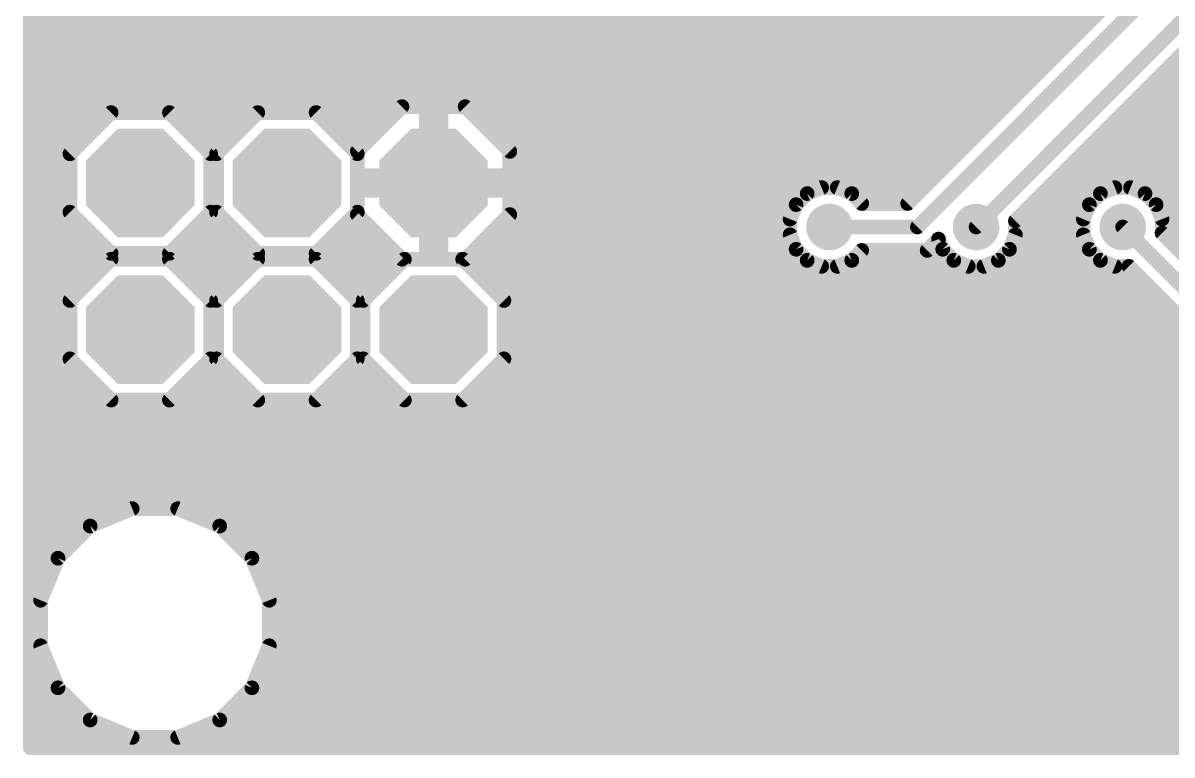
# Model space of a CAD drawing. Extents: x 0.3 to 37.8, y 0.3 to 44.2.
# Drawn here: x 0.25 to 20.16, y 0.25 to 12.93 of the extents above; entities that cross this region are included whole.
import ezdxf

# ---------------------------------------------------------------- set-up
doc = ezdxf.new("R2010")
doc.units = 0
for name, color, linetype in [('16', 175, 'CONTINUOUS'), ('17', 82, 'CONTINUOUS'), ('18', 82, 'CONTINUOUS')]:
    doc.layers.add(name, color=color, linetype=linetype)

# ---------------------------------------------------------------- blocks, each defined once
blk = doc.blocks.new('OCTAGONP')
at = {"const_width": 0.5}
blk.add_lwpolyline([(-0.25, -0.1036), (-0.25, 0.1036), (-0.1036, 0.25), (0.1036, 0.25), (0.25, 0.1036), (0.25, -0.1036), (0.1036, -0.25), (-0.1036, -0.25), (-0.25, -0.1036), (-0.25, 0.1036)], dxfattribs=at)
blk = doc.blocks.new('ROUNDV')
at = {"const_width": 0.5}
blk.add_lwpolyline([(0, -0.25, 1), (0, 0.25, 1), (0, -0.25)], format="xyb", dxfattribs=at)

msp = doc.modelspace()

# ---------------------------------------------------------------- linework, layer by layer
at = {"layer": '16', "const_width": 0.254}
for points in [[(0.381, 0.381), (0.381, 44.059)], [(19.9136, 14.1383), (15.5797, 9.8044)], [(15.748, 9.398), (20.32, 13.97)], [(21.082, 13.716), (16.764, 9.398)], [(17.4458, 9.5051), (21.4884, 13.5477)], [(0.381, 12.954), (18.7293, 12.954)], [(0.381, 12.7), (18.4753, 12.7)], [(0.381, 12.446), (18.2213, 12.446)], [(0.381, 12.192), (17.9673, 12.192)], [(20.1327, 12.192), (23.4696, 12.192)], [(0.381, 11.938), (17.7133, 11.938)], [(19.8787, 11.938), (23.4696, 11.938)], [(0.381, 11.684), (17.4593, 11.684)], [(19.6247, 11.684), (23.4696, 11.684)], [(0.381, 11.43), (6.7681, 11.43)], [(6.8189, 11.4808), (6.0452, 10.7071)], [(7.239, 11.4808), (6.8189, 11.4808)], [(7.239, 10.287), (7.239, 11.4808)], [(7.239, 11.43), (7.493, 11.43)], [(7.493, 11.4808), (7.493, 10.287)], [(7.9131, 11.4808), (7.493, 11.4808)], [(8.6868, 10.7071), (7.9131, 11.4808)], [(7.9639, 11.43), (17.2053, 11.43)], [(19.3707, 11.43), (23.4696, 11.43)], [(1.781, 11.3792), (1.0668, 10.665)], [(2.791, 11.3792), (1.781, 11.3792)], [(3.5052, 10.665), (2.791, 11.3792)], [(4.321, 11.3792), (3.6068, 10.665)], [(5.331, 11.3792), (4.321, 11.3792)], [(6.0452, 10.665), (5.331, 11.3792)], [(0.381, 11.176), (1.5778, 11.176)], [(2.9942, 11.176), (4.1178, 11.176)], [(5.5342, 11.176), (6.5141, 11.176)], [(7.239, 11.176), (7.493, 11.176)], [(8.2179, 11.176), (16.9513, 11.176)], [(19.1167, 11.176), (23.4696, 11.176)], [(0.381, 10.922), (1.3238, 10.922)], [(3.2482, 10.922), (3.8638, 10.922)], [(5.7882, 10.922), (6.2601, 10.922)], [(7.239, 10.922), (7.493, 10.922)], [(8.4719, 10.922), (16.6973, 10.922)], [(18.8627, 10.922), (23.4696, 10.922)], [(0.381, 10.668), (1.0698, 10.668)], [(1.0668, 10.665), (1.0668, 9.655)], [(3.5022, 10.668), (3.6098, 10.668)], [(3.5052, 9.655), (3.5052, 10.665)], [(3.6068, 10.665), (3.6068, 9.655)], [(6.0422, 10.668), (6.0452, 10.668)], [(6.0452, 10.7071), (6.0452, 10.287)], [(6.0452, 9.655), (6.0452, 10.665)], [(7.239, 10.668), (7.493, 10.668)], [(8.6868, 10.287), (8.6868, 10.7071)], [(8.6868, 10.668), (16.4433, 10.668)], [(18.6087, 10.668), (23.4696, 10.668)], [(0.381, 10.414), (1.0668, 10.414)], [(3.5052, 10.414), (3.6068, 10.414)], [(6.0452, 10.414), (6.0452, 10.414)], [(6.0452, 10.287), (7.239, 10.287)], [(7.239, 10.414), (7.493, 10.414)], [(7.493, 10.287), (7.239, 10.287)], [(7.239, 10.287), (7.239, 10.033)], [(7.493, 10.033), (7.493, 10.287)], [(7.493, 10.287), (8.6868, 10.287)], [(8.6868, 10.414), (16.1893, 10.414)], [(18.3547, 10.414), (23.4696, 10.414)], [(0.381, 10.16), (1.0668, 10.16)], [(3.5052, 10.16), (3.6068, 10.16)], [(6.0452, 10.16), (7.239, 10.16)], [(7.239, 10.033), (6.0452, 10.033)], [(6.0452, 10.033), (6.0452, 9.6129)], [(7.239, 8.8392), (7.239, 10.033)], [(7.239, 10.033), (7.493, 10.033)], [(7.493, 10.16), (15.9353, 10.16)], [(7.493, 10.033), (7.493, 8.8392)], [(8.6868, 10.033), (7.493, 10.033)], [(8.6868, 9.6129), (8.6868, 10.033)], [(14.0884, 10.0798), (13.8378, 9.976)], [(14.3596, 10.0798), (14.0884, 10.0798)], [(14.6102, 9.976), (14.3596, 10.0798)], [(18.1007, 10.16), (23.5553, 10.16)], [(19.1684, 10.0798), (18.9178, 9.976)], [(19.4396, 10.0798), (19.1684, 10.0798)], [(19.6902, 9.976), (19.4396, 10.0798)], [(0.381, 9.906), (1.0668, 9.906)], [(3.5052, 9.906), (3.6068, 9.906)], [(6.0452, 9.906), (6.0452, 9.906)], [(7.239, 9.906), (7.493, 9.906)], [(8.6868, 9.906), (13.7678, 9.906)], [(13.8378, 9.976), (13.646, 9.7842)], [(14.7818, 9.8044), (14.6102, 9.976)], [(14.6802, 9.906), (15.6813, 9.906)], [(17.8467, 9.906), (18.8478, 9.906)], [(18.9178, 9.976), (18.726, 9.7842)], [(19.882, 9.7842), (19.6902, 9.976)], [(19.7602, 9.906), (21.3878, 9.906)], [(0.381, 9.652), (1.0698, 9.652)], [(1.0668, 9.655), (1.781, 8.9408)], [(2.791, 8.9408), (3.5052, 9.655)], [(3.5022, 9.652), (3.6098, 9.652)], [(3.6068, 9.655), (4.321, 8.9408)], [(5.331, 8.9408), (6.0452, 9.655)], [(6.0422, 9.652), (6.0452, 9.652)], [(7.239, 9.652), (7.493, 9.652)], [(8.6868, 9.652), (13.5912, 9.652)], [(13.646, 9.7842), (13.5422, 9.5336)], [(15.5797, 9.8044), (14.7818, 9.8044)], [(17.5927, 9.652), (18.6712, 9.652)], [(18.726, 9.7842), (18.6222, 9.5336)], [(19.9858, 9.5336), (19.882, 9.7842)], [(19.9368, 9.652), (21.2112, 9.652)], [(6.0452, 9.6129), (6.8189, 8.8392)], [(7.9131, 8.8392), (8.6868, 9.6129)], [(13.5422, 9.5336), (13.5422, 9.2624)], [(17.4458, 9.2624), (17.4458, 9.5051)], [(18.6222, 9.5336), (18.6222, 9.2624)], [(19.9858, 9.2909), (19.9858, 9.5336)], [(0.381, 9.398), (1.3238, 9.398)], [(3.2482, 9.398), (3.8638, 9.398)], [(5.7882, 9.398), (6.2601, 9.398)], [(7.239, 9.398), (7.493, 9.398)], [(8.4719, 9.398), (13.5422, 9.398)], [(13.5422, 9.2624), (13.646, 9.0118)], [(14.224, 9.398), (15.748, 9.398)], [(17.342, 9.0118), (17.4458, 9.2624)], [(17.4458, 9.398), (18.6222, 9.398)], [(18.6222, 9.2624), (18.726, 9.0118)], [(22.352, 6.35), (19.304, 9.398)], [(19.9858, 9.398), (21.1622, 9.398)], [(22.5203, 6.7564), (19.9858, 9.2909)], [(0.381, 9.144), (1.5778, 9.144)], [(2.9942, 9.144), (4.1178, 9.144)], [(5.5342, 9.144), (6.5141, 9.144)], [(7.239, 9.144), (7.493, 9.144)], [(8.2179, 9.144), (13.5912, 9.144)], [(15.9163, 8.9916), (16.1129, 9.1882)], [(16.0687, 9.144), (16.1312, 9.144)], [(16.1129, 9.1882), (16.186, 9.0118)], [(17.3968, 9.144), (18.6712, 9.144)], [(20.1327, 9.144), (21.2112, 9.144)], [(0.381, 8.89), (6.7681, 8.89)], [(1.781, 8.8392), (1.0668, 8.125)], [(1.781, 8.9408), (2.791, 8.9408)], [(2.791, 8.8392), (1.781, 8.8392)], [(3.5052, 8.125), (2.791, 8.8392)], [(4.321, 8.8392), (3.6068, 8.125)], [(4.321, 8.9408), (5.331, 8.9408)], [(5.331, 8.8392), (4.321, 8.8392)], [(6.0452, 8.125), (5.331, 8.8392)], [(6.861, 8.8392), (6.1468, 8.125)], [(6.8189, 8.8392), (7.239, 8.8392)], [(7.871, 8.8392), (6.861, 8.8392)], [(7.239, 8.89), (7.493, 8.89)], [(7.493, 8.8392), (7.9131, 8.8392)], [(8.5852, 8.125), (7.871, 8.8392)], [(7.9639, 8.89), (13.7678, 8.89)], [(13.646, 9.0118), (13.8378, 8.82)], [(14.6102, 8.82), (14.7818, 8.9916)], [(14.6802, 8.89), (16.3078, 8.89)], [(14.7818, 8.9916), (15.9163, 8.9916)], [(16.186, 9.0118), (16.3778, 8.82)], [(17.1502, 8.82), (17.342, 9.0118)], [(17.2202, 8.89), (18.8478, 8.89)], [(18.726, 9.0118), (18.9178, 8.82)], [(0.381, 8.636), (1.5778, 8.636)], [(2.9942, 8.636), (4.1178, 8.636)], [(5.5342, 8.636), (6.6578, 8.636)], [(8.0742, 8.636), (19.4913, 8.636)], [(13.8378, 8.82), (14.0884, 8.7162)], [(14.0884, 8.7162), (14.3596, 8.7162)], [(14.3596, 8.7162), (14.6102, 8.82)], [(16.3778, 8.82), (16.6284, 8.7162)], [(16.6284, 8.7162), (16.8996, 8.7162)], [(16.8996, 8.7162), (17.1502, 8.82)], [(18.9178, 8.82), (19.1684, 8.7162)], [(19.1684, 8.7162), (19.4111, 8.7162)], [(19.4111, 8.7162), (22.1837, 5.9436)], [(0.381, 8.382), (1.3238, 8.382)], [(3.2482, 8.382), (3.8638, 8.382)], [(5.7882, 8.382), (6.4038, 8.382)], [(8.3282, 8.382), (19.7453, 8.382)], [(0.381, 8.128), (1.0698, 8.128)], [(1.0668, 8.125), (1.0668, 7.115)], [(3.5022, 8.128), (3.6098, 8.128)], [(3.5052, 7.115), (3.5052, 8.125)], [(3.6068, 8.125), (3.6068, 7.115)], [(6.0422, 8.128), (6.1498, 8.128)], [(6.0452, 7.115), (6.0452, 8.125)], [(6.1468, 8.125), (6.1468, 7.115)], [(8.5822, 8.128), (19.9993, 8.128)], [(8.5852, 7.115), (8.5852, 8.125)], [(0.381, 7.874), (1.0668, 7.874)], [(3.5052, 7.874), (3.6068, 7.874)], [(6.0452, 7.874), (6.1468, 7.874)], [(8.5852, 7.874), (20.2533, 7.874)], [(0.381, 7.62), (1.0668, 7.62)], [(3.5052, 7.62), (3.6068, 7.62)], [(6.0452, 7.62), (6.1468, 7.62)], [(8.5852, 7.62), (20.5073, 7.62)], [(0.381, 7.366), (1.0668, 7.366)], [(3.5052, 7.366), (3.6068, 7.366)], [(6.0452, 7.366), (6.1468, 7.366)], [(8.5852, 7.366), (20.7613, 7.366)], [(0.381, 7.112), (1.0698, 7.112)], [(1.0668, 7.115), (1.781, 6.4008)], [(2.791, 6.4008), (3.5052, 7.115)], [(3.5022, 7.112), (3.6098, 7.112)], [(3.6068, 7.115), (4.321, 6.4008)], [(5.331, 6.4008), (6.0452, 7.115)], [(6.0422, 7.112), (6.1498, 7.112)], [(6.1468, 7.115), (6.861, 6.4008)], [(7.871, 6.4008), (8.5852, 7.115)], [(8.5822, 7.112), (21.0153, 7.112)], [(0.381, 6.858), (1.3238, 6.858)], [(3.2482, 6.858), (3.8638, 6.858)], [(5.7882, 6.858), (6.4038, 6.858)], [(8.3282, 6.858), (21.2693, 6.858)], [(0.381, 6.604), (1.5778, 6.604)], [(2.9942, 6.604), (4.1178, 6.604)], [(5.5342, 6.604), (6.6578, 6.604)], [(8.0742, 6.604), (21.5233, 6.604)], [(0.381, 6.35), (21.7773, 6.35)], [(1.781, 6.4008), (2.791, 6.4008)], [(4.321, 6.4008), (5.331, 6.4008)], [(6.861, 6.4008), (7.871, 6.4008)], [(0.381, 6.096), (22.0313, 6.096)], [(0.381, 5.842), (37.643, 5.842)], [(0.381, 5.588), (37.643, 5.588)], [(0.381, 5.334), (37.643, 5.334)], [(0.381, 5.08), (37.643, 5.08)], [(0.381, 4.826), (37.643, 4.826)], [(0.381, 4.572), (37.643, 4.572)], [(2.146, 4.521), (1.4179, 4.2194)], [(2.934, 4.521), (2.146, 4.521)], [(3.6621, 4.2194), (2.934, 4.521)], [(0.381, 4.318), (1.6559, 4.318)], [(3.4241, 4.318), (34.6759, 4.318)], [(0.381, 4.064), (1.2624, 4.064)], [(1.4179, 4.2194), (0.8606, 3.6621)], [(4.2194, 3.6621), (3.6621, 4.2194)], [(3.8176, 4.064), (34.2824, 4.064)], [(0.381, 3.81), (1.0084, 3.81)], [(0.8606, 3.6621), (0.559, 2.934)], [(4.0716, 3.81), (34.0284, 3.81)], [(4.521, 2.934), (4.2194, 3.6621)], [(0.381, 3.556), (0.8166, 3.556)], [(4.2634, 3.556), (33.8366, 3.556)], [(0.381, 3.302), (0.7114, 3.302)], [(4.3686, 3.302), (33.7314, 3.302)], [(0.381, 3.048), (0.6062, 3.048)], [(0.559, 2.934), (0.559, 2.146)], [(4.4738, 3.048), (33.6262, 3.048)], [(4.521, 2.146), (4.521, 2.934)], [(0.381, 2.794), (0.559, 2.794)], [(4.521, 2.794), (33.579, 2.794)], [(0.381, 2.54), (0.559, 2.54)], [(4.521, 2.54), (33.579, 2.54)], [(0.381, 2.286), (0.559, 2.286)], [(4.521, 2.286), (33.579, 2.286)], [(0.559, 2.146), (0.8606, 1.4179)], [(4.2194, 1.4179), (4.521, 2.146)], [(0.381, 2.032), (0.6062, 2.032)], [(4.4738, 2.032), (33.6262, 2.032)], [(0.381, 1.778), (0.7114, 1.778)], [(4.3686, 1.778), (33.7314, 1.778)], [(0.381, 1.524), (0.8166, 1.524)], [(4.2634, 1.524), (33.8366, 1.524)], [(0.381, 1.27), (1.0084, 1.27)], [(0.8606, 1.4179), (1.4179, 0.8606)], [(3.6621, 0.8606), (4.2194, 1.4179)], [(4.0716, 1.27), (34.0284, 1.27)], [(0.381, 1.016), (1.2624, 1.016)], [(3.8176, 1.016), (34.2824, 1.016)], [(0.381, 0.762), (1.6559, 0.762)], [(1.4179, 0.8606), (2.146, 0.559)], [(2.934, 0.559), (3.6621, 0.8606)], [(3.4241, 0.762), (34.6759, 0.762)], [(0.381, 0.508), (37.643, 0.508)], [(2.146, 0.559), (2.934, 0.559)], [(37.643, 0.381), (0.381, 0.381)]]:
    msp.add_lwpolyline(points, dxfattribs=at)
at = {"layer": '16', "const_width": 0.127}
for points in [[(0.381, 13.0175, 1), (0.381, 12.8905)], [(18.7293, 12.8905, 1), (18.7293, 13.0175)], [(0.381, 12.7635, 1), (0.381, 12.6365)], [(18.4753, 12.6365, 1), (18.4753, 12.7635)], [(0.381, 12.5095, 1), (0.381, 12.3825)], [(18.2213, 12.3825, 1), (18.2213, 12.5095)], [(0.381, 12.2555, 1), (0.381, 12.1285)], [(17.9673, 12.1285, 1), (17.9673, 12.2555)], [(20.1327, 12.2555, 1), (20.1327, 12.1285)], [(0.381, 12.0015, 1), (0.381, 11.8745)], [(17.7133, 11.8745, 1), (17.7133, 12.0015)], [(19.8787, 12.0015, 1), (19.8787, 11.8745)], [(0.381, 11.7475, 1), (0.381, 11.6205)], [(17.4593, 11.6205, 1), (17.4593, 11.7475)], [(19.6247, 11.7475, 1), (19.6247, 11.6205)], [(0.381, 11.4935, 1), (0.381, 11.3665)], [(6.8189, 11.5443, 1), (6.8189, 11.4173)], [(6.7681, 11.3665, 1), (6.7681, 11.4935)], [(6.8638, 11.4359, 1), (6.774, 11.5257)], [(7.3025, 11.4808, 1), (7.1755, 11.4808)], [(7.239, 11.4935, 1), (7.239, 11.3665)], [(7.239, 11.4173, 1), (7.239, 11.5443)], [(7.5565, 11.4808, 1), (7.4295, 11.4808)], [(7.493, 11.5443, 1), (7.493, 11.4173)], [(7.493, 11.3665, 1), (7.493, 11.4935)], [(7.958, 11.5257, 1), (7.8682, 11.4359)], [(7.9639, 11.4935, 1), (7.9639, 11.3665)], [(7.9131, 11.4173, 1), (7.9131, 11.5443)], [(17.2053, 11.3665, 1), (17.2053, 11.4935)], [(19.3707, 11.4935, 1), (19.3707, 11.3665)], [(1.781, 11.4427, 1), (1.781, 11.3157)], [(1.8259, 11.3343, 1), (1.7361, 11.4241)], [(2.8359, 11.4241, 1), (2.7461, 11.3343)], [(2.791, 11.3157, 1), (2.791, 11.4427)], [(4.321, 11.4427, 1), (4.321, 11.3157)], [(4.3659, 11.3343, 1), (4.2761, 11.4241)], [(5.3759, 11.4241, 1), (5.2861, 11.3343)], [(5.331, 11.3157, 1), (5.331, 11.4427)], [(0.381, 11.2395, 1), (0.381, 11.1125)], [(1.5778, 11.1125, 1), (1.5778, 11.2395)], [(2.9942, 11.2395, 1), (2.9942, 11.1125)], [(4.1178, 11.1125, 1), (4.1178, 11.2395)], [(5.5342, 11.2395, 1), (5.5342, 11.1125)], [(6.5141, 11.1125, 1), (6.5141, 11.2395)], [(7.239, 11.2395, 1), (7.239, 11.1125)], [(7.493, 11.1125, 1), (7.493, 11.2395)], [(8.2179, 11.2395, 1), (8.2179, 11.1125)], [(16.9513, 11.1125, 1), (16.9513, 11.2395)], [(19.1167, 11.2395, 1), (19.1167, 11.1125)], [(0.381, 10.9855, 1), (0.381, 10.8585)], [(1.3238, 10.8585, 1), (1.3238, 10.9855)], [(3.2482, 10.9855, 1), (3.2482, 10.8585)], [(3.8638, 10.8585, 1), (3.8638, 10.9855)], [(5.7882, 10.9855, 1), (5.7882, 10.8585)], [(6.2601, 10.8585, 1), (6.2601, 10.9855)], [(7.239, 10.9855, 1), (7.239, 10.8585)], [(7.493, 10.8585, 1), (7.493, 10.9855)], [(8.4719, 10.9855, 1), (8.4719, 10.8585)], [(16.6973, 10.8585, 1), (16.6973, 10.9855)], [(18.8627, 10.9855, 1), (18.8627, 10.8585)], [(0.381, 10.7315, 1), (0.381, 10.6045)], [(1.1303, 10.665, 1), (1.0033, 10.665)], [(1.0219, 10.7099, 1), (1.1117, 10.6201)], [(1.0698, 10.6045, 1), (1.0698, 10.7315)], [(3.5022, 10.7315, 1), (3.5022, 10.6045)], [(3.5687, 10.665, 1), (3.4417, 10.665)], [(3.4603, 10.6201, 1), (3.5501, 10.7099)], [(3.6703, 10.665, 1), (3.5433, 10.665)], [(3.5619, 10.7099, 1), (3.6517, 10.6201)], [(3.6098, 10.6045, 1), (3.6098, 10.7315)], [(6.0422, 10.7315, 1), (6.0422, 10.6045)], [(6.1087, 10.7071, 1), (5.9817, 10.7071)], [(6.0003, 10.752, 1), (6.0901, 10.6622)], [(6.1087, 10.665, 1), (5.9817, 10.665)], [(6.0003, 10.6201, 1), (6.0901, 10.7099)], [(6.0452, 10.6045, 1), (6.0452, 10.7315)], [(7.239, 10.7315, 1), (7.239, 10.6045)], [(7.493, 10.6045, 1), (7.493, 10.7315)], [(8.7503, 10.7071, 1), (8.6233, 10.7071)], [(8.6868, 10.7315, 1), (8.6868, 10.6045)], [(8.6419, 10.6622, 1), (8.7317, 10.752)], [(16.4433, 10.6045, 1), (16.4433, 10.7315)], [(18.6087, 10.7315, 1), (18.6087, 10.6045)], [(0.381, 10.4775, 1), (0.381, 10.3505)], [(1.0668, 10.3505, 1), (1.0668, 10.4775)], [(3.5052, 10.4775, 1), (3.5052, 10.3505)], [(3.6068, 10.3505, 1), (3.6068, 10.4775)], [(6.0452, 10.4775, 1), (6.0452, 10.3505)], [(6.0452, 10.3505, 1), (6.0452, 10.2235)], [(5.9817, 10.287, 1), (6.1087, 10.287)], [(6.0452, 10.3505, 1), (6.0452, 10.4775)], [(7.239, 10.4775, 1), (7.239, 10.3505)], [(7.239, 10.3505, 1), (7.239, 10.2235)], [(7.3025, 10.287, 1), (7.1755, 10.287)], [(7.1755, 10.287, 1), (7.3025, 10.287)], [(7.239, 10.2235, 1), (7.239, 10.3505)], [(7.5565, 10.287, 1), (7.4295, 10.287)], [(7.493, 10.3505, 1), (7.493, 10.2235)], [(7.4295, 10.287, 1), (7.5565, 10.287)], [(7.493, 10.3505, 1), (7.493, 10.4775)], [(7.493, 10.2235, 1), (7.493, 10.3505)], [(8.6868, 10.4775, 1), (8.6868, 10.3505)], [(8.6233, 10.287, 1), (8.7503, 10.287)], [(8.6868, 10.2235, 1), (8.6868, 10.3505)], [(16.1893, 10.3505, 1), (16.1893, 10.4775)], [(18.3547, 10.4775, 1), (18.3547, 10.3505)], [(0.381, 10.2235, 1), (0.381, 10.0965)], [(1.0668, 10.0965, 1), (1.0668, 10.2235)], [(3.5052, 10.2235, 1), (3.5052, 10.0965)], [(3.6068, 10.0965, 1), (3.6068, 10.2235)], [(6.0452, 10.2235, 1), (6.0452, 10.0965)], [(6.0452, 10.0965, 1), (6.0452, 9.9695)], [(6.1087, 10.033, 1), (5.9817, 10.033)], [(7.3025, 10.033, 1), (7.1755, 10.033)], [(7.239, 10.0965, 1), (7.239, 9.9695)], [(7.239, 10.0965, 1), (7.239, 10.2235)], [(7.239, 9.9695, 1), (7.239, 10.0965)], [(7.493, 10.2235, 1), (7.493, 10.0965)], [(7.5565, 10.033, 1), (7.4295, 10.033)], [(7.493, 10.0965, 1), (7.493, 9.9695)], [(7.493, 9.9695, 1), (7.493, 10.0965)], [(8.7503, 10.033, 1), (8.6233, 10.033)], [(8.6868, 9.9695, 1), (8.6868, 10.0965)], [(14.0884, 10.1433, 1), (14.0884, 10.0163)], [(14.1127, 10.0211, 1), (14.0641, 10.1385)], [(14.3839, 10.1385, 1), (14.3353, 10.0211)], [(14.3596, 10.0163, 1), (14.3596, 10.1433)], [(15.9353, 10.0965, 1), (15.9353, 10.2235)], [(18.1007, 10.2235, 1), (18.1007, 10.0965)], [(19.1684, 10.1433, 1), (19.1684, 10.0163)], [(19.1927, 10.0211, 1), (19.1441, 10.1385)], [(19.4639, 10.1385, 1), (19.4153, 10.0211)], [(19.4396, 10.0163, 1), (19.4396, 10.1433)], [(0.381, 9.9695, 1), (0.381, 9.8425)], [(1.0668, 9.8425, 1), (1.0668, 9.9695)], [(3.5052, 9.9695, 1), (3.5052, 9.8425)], [(3.6068, 9.8425, 1), (3.6068, 9.9695)], [(6.0452, 9.9695, 1), (6.0452, 9.8425)], [(6.0452, 9.8425, 1), (6.0452, 9.9695)], [(7.1755, 10.033, 1), (7.3025, 10.033)], [(7.239, 9.9695, 1), (7.239, 9.8425)], [(7.4295, 10.033, 1), (7.5565, 10.033)], [(7.493, 9.8425, 1), (7.493, 9.9695)], [(8.6868, 9.9695, 1), (8.6868, 9.8425)], [(13.7678, 9.8425, 1), (13.7678, 9.9695)], [(13.8135, 10.0347, 1), (13.8621, 9.9173)], [(13.8827, 9.9311, 1), (13.7929, 10.0209)], [(14.6551, 10.0209, 1), (14.5653, 9.9311)], [(14.5859, 9.9173, 1), (14.6345, 10.0347)], [(14.6802, 9.9695, 1), (14.6802, 9.8425)], [(15.6813, 9.8425, 1), (15.6813, 9.9695)], [(17.8467, 9.9695, 1), (17.8467, 9.8425)], [(18.8478, 9.8425, 1), (18.8478, 9.9695)], [(18.8935, 10.0347, 1), (18.9421, 9.9173)], [(18.9627, 9.9311, 1), (18.8729, 10.0209)], [(19.7351, 10.0209, 1), (19.6453, 9.9311)], [(19.6659, 9.9173, 1), (19.7145, 10.0347)], [(19.7602, 9.9695, 1), (19.7602, 9.8425)], [(0.381, 9.7155, 1), (0.381, 9.5885)], [(1.1117, 9.6999, 1), (1.0219, 9.6101)], [(1.0698, 9.5885, 1), (1.0698, 9.7155)], [(3.5022, 9.7155, 1), (3.5022, 9.5885)], [(3.5501, 9.6101, 1), (3.4603, 9.6999)], [(3.6517, 9.6999, 1), (3.5619, 9.6101)], [(3.6098, 9.5885, 1), (3.6098, 9.7155)], [(6.0422, 9.7155, 1), (6.0422, 9.5885)], [(6.0901, 9.6101, 1), (6.0003, 9.6999)], [(6.0452, 9.5885, 1), (6.0452, 9.7155)], [(7.239, 9.7155, 1), (7.239, 9.5885)], [(7.493, 9.5885, 1), (7.493, 9.7155)], [(8.6868, 9.7155, 1), (8.6868, 9.5885)], [(13.6011, 9.8291, 1), (13.6909, 9.7393)], [(13.7047, 9.7599, 1), (13.5873, 9.8085)], [(13.5912, 9.5885, 1), (13.5912, 9.7155)], [(14.7818, 9.8679, 1), (14.7818, 9.7409)], [(14.7369, 9.7595, 1), (14.8267, 9.8493)], [(15.5348, 9.8493, 1), (15.6246, 9.7595)], [(15.5797, 9.7409, 1), (15.5797, 9.8679)], [(17.5927, 9.7155, 1), (17.5927, 9.5885)], [(18.6811, 9.8291, 1), (18.7709, 9.7393)], [(18.7847, 9.7599, 1), (18.6673, 9.8085)], [(18.6712, 9.5885, 1), (18.6712, 9.7155)], [(19.9407, 9.8085, 1), (19.8233, 9.7599)], [(19.8371, 9.7393, 1), (19.9269, 9.8291)], [(19.9368, 9.7155, 1), (19.9368, 9.5885)], [(1.0033, 9.655, 1), (1.1303, 9.655)], [(3.4417, 9.655, 1), (3.5687, 9.655)], [(3.5433, 9.655, 1), (3.6703, 9.655)], [(6.0901, 9.6578, 1), (6.0003, 9.568)], [(5.9817, 9.655, 1), (6.1087, 9.655)], [(5.9817, 9.6129, 1), (6.1087, 9.6129)], [(8.6233, 9.6129, 1), (8.7503, 9.6129)], [(8.7317, 9.568, 1), (8.6419, 9.6578)], [(13.6057, 9.5336, 1), (13.4787, 9.5336)], [(13.4835, 9.5579, 1), (13.6009, 9.5093)], [(17.5093, 9.5051, 1), (17.3823, 9.5051)], [(17.4009, 9.55, 1), (17.4907, 9.4602)], [(18.6857, 9.5336, 1), (18.5587, 9.5336)], [(18.5635, 9.5579, 1), (18.6809, 9.5093)], [(20.0493, 9.5336, 1), (19.9223, 9.5336)], [(19.9271, 9.5093, 1), (20.0445, 9.5579)], [(0.381, 9.4615, 1), (0.381, 9.3345)], [(1.3238, 9.3345, 1), (1.3238, 9.4615)], [(3.2482, 9.4615, 1), (3.2482, 9.3345)], [(3.8638, 9.3345, 1), (3.8638, 9.4615)], [(5.7882, 9.4615, 1), (5.7882, 9.3345)], [(6.2601, 9.3345, 1), (6.2601, 9.4615)], [(7.239, 9.4615, 1), (7.239, 9.3345)], [(7.493, 9.3345, 1), (7.493, 9.4615)], [(8.4719, 9.4615, 1), (8.4719, 9.3345)], [(13.6009, 9.2867, 1), (13.4835, 9.2381)], [(13.5422, 9.3345, 1), (13.5422, 9.4615)], [(14.224, 9.4615, 1), (14.224, 9.3345)], [(15.7031, 9.4429, 1), (15.7929, 9.3531)], [(15.748, 9.3345, 1), (15.748, 9.4615)], [(16.7191, 9.4429, 1), (16.8089, 9.3531)], [(17.4458, 9.4615, 1), (17.4458, 9.3345)], [(17.5045, 9.2381, 1), (17.3871, 9.2867)], [(18.6809, 9.2867, 1), (18.5635, 9.2381)], [(18.6222, 9.3345, 1), (18.6222, 9.4615)], [(19.3489, 9.4429, 1), (19.2591, 9.3531)], [(19.9858, 9.4615, 1), (19.9858, 9.3345)], [(20.0307, 9.3358, 1), (19.9409, 9.246)], [(0.381, 9.2075, 1), (0.381, 9.0805)], [(1.5778, 9.0805, 1), (1.5778, 9.2075)], [(2.9942, 9.2075, 1), (2.9942, 9.0805)], [(4.1178, 9.0805, 1), (4.1178, 9.2075)], [(5.5342, 9.2075, 1), (5.5342, 9.0805)], [(6.5141, 9.0805, 1), (6.5141, 9.2075)], [(7.239, 9.2075, 1), (7.239, 9.0805)], [(7.493, 9.0805, 1), (7.493, 9.2075)], [(8.2179, 9.2075, 1), (8.2179, 9.0805)], [(13.4787, 9.2624, 1), (13.6057, 9.2624)], [(13.5912, 9.0805, 1), (13.5912, 9.2075)], [(16.0687, 9.2075, 1), (16.0687, 9.0805)], [(16.1716, 9.2125, 1), (16.0543, 9.1639)], [(16.1578, 9.1433, 1), (16.068, 9.2331)], [(16.1312, 9.0805, 1), (16.1312, 9.2075)], [(17.3968, 9.2075, 1), (17.3968, 9.0805)], [(17.3823, 9.2624, 1), (17.5093, 9.2624)], [(18.5587, 9.2624, 1), (18.6857, 9.2624)], [(18.6712, 9.0805, 1), (18.6712, 9.2075)], [(19.9223, 9.2909, 1), (20.0493, 9.2909)], [(20.1327, 9.2075, 1), (20.1327, 9.0805)], [(0.381, 8.9535, 1), (0.381, 8.8265)], [(1.781, 9.0043, 1), (1.781, 8.8773)], [(1.781, 8.9027, 1), (1.781, 8.7757)], [(1.7361, 8.8959, 1), (1.8259, 8.9857)], [(1.8259, 8.7943, 1), (1.7361, 8.8841)], [(2.7461, 8.9857, 1), (2.8359, 8.8959)], [(2.8359, 8.8841, 1), (2.7461, 8.7943)], [(2.791, 8.8773, 1), (2.791, 9.0043)], [(2.791, 8.7757, 1), (2.791, 8.9027)], [(4.321, 9.0043, 1), (4.321, 8.8773)], [(4.321, 8.9027, 1), (4.321, 8.7757)], [(4.2761, 8.8959, 1), (4.3659, 8.9857)], [(4.3659, 8.7943, 1), (4.2761, 8.8841)], [(5.2861, 8.9857, 1), (5.3759, 8.8959)], [(5.3759, 8.8841, 1), (5.2861, 8.7943)], [(5.331, 8.8773, 1), (5.331, 9.0043)], [(5.331, 8.7757, 1), (5.331, 8.9027)], [(6.8189, 8.9027, 1), (6.8189, 8.7757)], [(6.7681, 8.8265, 1), (6.7681, 8.9535)], [(6.861, 8.9027, 1), (6.861, 8.7757)], [(6.9059, 8.7943, 1), (6.8161, 8.8841)], [(7.239, 8.9535, 1), (7.239, 8.8265)], [(7.239, 8.7757, 1), (7.239, 8.9027)], [(7.493, 8.9027, 1), (7.493, 8.7757)], [(7.493, 8.8265, 1), (7.493, 8.9535)], [(7.9159, 8.8841, 1), (7.8261, 8.7943)], [(7.871, 8.7757, 1), (7.871, 8.9027)], [(7.9639, 8.9535, 1), (7.9639, 8.8265)], [(7.9131, 8.7757, 1), (7.9131, 8.9027)], [(13.6909, 9.0567, 1), (13.6011, 8.9669)], [(13.5873, 8.9875, 1), (13.7047, 9.0361)], [(13.7678, 8.8265, 1), (13.7678, 8.9535)], [(14.6802, 8.9535, 1), (14.6802, 8.8265)], [(14.7818, 9.0551, 1), (14.7818, 8.9281)], [(14.8267, 8.9467, 1), (14.7369, 9.0365)], [(15.8714, 9.0365, 1), (15.9612, 8.9467)], [(15.9163, 8.9281, 1), (15.9163, 9.0551)], [(16.2309, 9.0567, 1), (16.1411, 8.9669)], [(16.1273, 8.9875, 1), (16.2447, 9.0361)], [(16.3078, 8.8265, 1), (16.3078, 8.9535)], [(17.2202, 8.9535, 1), (17.2202, 8.8265)], [(17.2833, 9.0361, 1), (17.4007, 8.9875)], [(17.3869, 8.9669, 1), (17.2971, 9.0567)], [(18.7709, 9.0567, 1), (18.6811, 8.9669)], [(18.6673, 8.9875, 1), (18.7847, 9.0361)], [(18.8478, 8.8265, 1), (18.8478, 8.9535)], [(0.381, 8.6995, 1), (0.381, 8.5725)], [(1.5778, 8.5725, 1), (1.5778, 8.6995)], [(2.9942, 8.6995, 1), (2.9942, 8.5725)], [(4.1178, 8.5725, 1), (4.1178, 8.6995)], [(5.5342, 8.6995, 1), (5.5342, 8.5725)], [(6.6578, 8.5725, 1), (6.6578, 8.6995)], [(6.774, 8.7943, 1), (6.8638, 8.8841)], [(7.1755, 8.8392, 1), (7.3025, 8.8392)], [(7.4295, 8.8392, 1), (7.5565, 8.8392)], [(7.8682, 8.8841, 1), (7.958, 8.7943)], [(8.0742, 8.6995, 1), (8.0742, 8.5725)], [(13.8621, 8.8787, 1), (13.8135, 8.7613)], [(13.7929, 8.7751, 1), (13.8827, 8.8649)], [(14.0884, 8.7797, 1), (14.0884, 8.6527)], [(14.0641, 8.6575, 1), (14.1127, 8.7749)], [(14.3353, 8.7749, 1), (14.3839, 8.6575)], [(14.3596, 8.6527, 1), (14.3596, 8.7797)], [(14.5653, 8.8649, 1), (14.6551, 8.7751)], [(14.6345, 8.7613, 1), (14.5859, 8.8787)], [(16.4021, 8.8787, 1), (16.3535, 8.7613)], [(16.3329, 8.7751, 1), (16.4227, 8.8649)], [(16.6284, 8.7797, 1), (16.6284, 8.6527)], [(16.6041, 8.6575, 1), (16.6527, 8.7749)], [(16.8753, 8.7749, 1), (16.9239, 8.6575)], [(16.8996, 8.6527, 1), (16.8996, 8.7797)], [(17.1053, 8.8649, 1), (17.1951, 8.7751)], [(17.1745, 8.7613, 1), (17.1259, 8.8787)], [(18.9421, 8.8787, 1), (18.8935, 8.7613)], [(18.8729, 8.7751, 1), (18.9627, 8.8649)], [(19.1684, 8.7797, 1), (19.1684, 8.6527)], [(19.1441, 8.6575, 1), (19.1927, 8.7749)], [(19.456, 8.7611, 1), (19.3662, 8.6713)], [(19.4111, 8.6527, 1), (19.4111, 8.7797)], [(19.4913, 8.5725, 1), (19.4913, 8.6995)], [(0.381, 8.4455, 1), (0.381, 8.3185)], [(1.3238, 8.3185, 1), (1.3238, 8.4455)], [(3.2482, 8.4455, 1), (3.2482, 8.3185)], [(3.8638, 8.3185, 1), (3.8638, 8.4455)], [(5.7882, 8.4455, 1), (5.7882, 8.3185)], [(6.4038, 8.3185, 1), (6.4038, 8.4455)], [(8.3282, 8.4455, 1), (8.3282, 8.3185)], [(19.7453, 8.3185, 1), (19.7453, 8.4455)], [(0.381, 8.1915, 1), (0.381, 8.0645)], [(1.1303, 8.125, 1), (1.0033, 8.125)], [(1.0219, 8.1699, 1), (1.1117, 8.0801)], [(1.0698, 8.0645, 1), (1.0698, 8.1915)], [(3.5022, 8.1915, 1), (3.5022, 8.0645)], [(3.5687, 8.125, 1), (3.4417, 8.125)], [(3.4603, 8.0801, 1), (3.5501, 8.1699)], [(3.6703, 8.125, 1), (3.5433, 8.125)], [(3.5619, 8.1699, 1), (3.6517, 8.0801)], [(3.6098, 8.0645, 1), (3.6098, 8.1915)], [(6.0422, 8.1915, 1), (6.0422, 8.0645)], [(6.1087, 8.125, 1), (5.9817, 8.125)], [(6.0003, 8.0801, 1), (6.0901, 8.1699)], [(6.2103, 8.125, 1), (6.0833, 8.125)], [(6.1019, 8.1699, 1), (6.1917, 8.0801)], [(6.1498, 8.0645, 1), (6.1498, 8.1915)], [(8.5822, 8.1915, 1), (8.5822, 8.0645)], [(8.6487, 8.125, 1), (8.5217, 8.125)], [(8.5403, 8.0801, 1), (8.6301, 8.1699)], [(19.9993, 8.0645, 1), (19.9993, 8.1915)], [(0.381, 7.9375, 1), (0.381, 7.8105)], [(1.0668, 7.8105, 1), (1.0668, 7.9375)], [(3.5052, 7.9375, 1), (3.5052, 7.8105)], [(3.6068, 7.8105, 1), (3.6068, 7.9375)], [(6.0452, 7.9375, 1), (6.0452, 7.8105)], [(6.1468, 7.8105, 1), (6.1468, 7.9375)], [(8.5852, 7.9375, 1), (8.5852, 7.8105)], [(0.381, 7.6835, 1), (0.381, 7.5565)], [(1.0668, 7.5565, 1), (1.0668, 7.6835)], [(3.5052, 7.6835, 1), (3.5052, 7.5565)], [(3.6068, 7.5565, 1), (3.6068, 7.6835)], [(6.0452, 7.6835, 1), (6.0452, 7.5565)], [(6.1468, 7.5565, 1), (6.1468, 7.6835)], [(8.5852, 7.6835, 1), (8.5852, 7.5565)], [(0.381, 7.4295, 1), (0.381, 7.3025)], [(1.0668, 7.3025, 1), (1.0668, 7.4295)], [(3.5052, 7.4295, 1), (3.5052, 7.3025)], [(3.6068, 7.3025, 1), (3.6068, 7.4295)], [(6.0452, 7.4295, 1), (6.0452, 7.3025)], [(6.1468, 7.3025, 1), (6.1468, 7.4295)], [(8.5852, 7.4295, 1), (8.5852, 7.3025)], [(0.381, 7.1755, 1), (0.381, 7.0485)], [(1.1117, 7.1599, 1), (1.0219, 7.0701)], [(1.0033, 7.115, 1), (1.1303, 7.115)], [(1.0698, 7.0485, 1), (1.0698, 7.1755)], [(3.5022, 7.1755, 1), (3.5022, 7.0485)], [(3.4417, 7.115, 1), (3.5687, 7.115)], [(3.5501, 7.0701, 1), (3.4603, 7.1599)], [(3.6517, 7.1599, 1), (3.5619, 7.0701)], [(3.5433, 7.115, 1), (3.6703, 7.115)], [(3.6098, 7.0485, 1), (3.6098, 7.1755)], [(6.0422, 7.1755, 1), (6.0422, 7.0485)], [(5.9817, 7.115, 1), (6.1087, 7.115)], [(6.0901, 7.0701, 1), (6.0003, 7.1599)], [(6.1917, 7.1599, 1), (6.1019, 7.0701)], [(6.0833, 7.115, 1), (6.2103, 7.115)], [(6.1498, 7.0485, 1), (6.1498, 7.1755)], [(8.5822, 7.1755, 1), (8.5822, 7.0485)], [(8.5217, 7.115, 1), (8.6487, 7.115)], [(8.6301, 7.0701, 1), (8.5403, 7.1599)], [(0.381, 6.9215, 1), (0.381, 6.7945)], [(1.3238, 6.7945, 1), (1.3238, 6.9215)], [(3.2482, 6.9215, 1), (3.2482, 6.7945)], [(3.8638, 6.7945, 1), (3.8638, 6.9215)], [(5.7882, 6.9215, 1), (5.7882, 6.7945)], [(6.4038, 6.7945, 1), (6.4038, 6.9215)], [(8.3282, 6.9215, 1), (8.3282, 6.7945)], [(0.381, 6.6675, 1), (0.381, 6.5405)], [(1.5778, 6.5405, 1), (1.5778, 6.6675)], [(2.9942, 6.6675, 1), (2.9942, 6.5405)], [(4.1178, 6.5405, 1), (4.1178, 6.6675)], [(5.5342, 6.6675, 1), (5.5342, 6.5405)], [(6.6578, 6.5405, 1), (6.6578, 6.6675)], [(8.0742, 6.6675, 1), (8.0742, 6.5405)], [(0.381, 6.4135, 1), (0.381, 6.2865)], [(1.781, 6.4643, 1), (1.781, 6.3373)], [(1.7361, 6.3559, 1), (1.8259, 6.4457)], [(2.7461, 6.4457, 1), (2.8359, 6.3559)], [(2.791, 6.3373, 1), (2.791, 6.4643)], [(4.321, 6.4643, 1), (4.321, 6.3373)], [(4.2761, 6.3559, 1), (4.3659, 6.4457)], [(5.2861, 6.4457, 1), (5.3759, 6.3559)], [(5.331, 6.3373, 1), (5.331, 6.4643)], [(6.861, 6.4643, 1), (6.861, 6.3373)], [(6.8161, 6.3559, 1), (6.9059, 6.4457)], [(7.8261, 6.4457, 1), (7.9159, 6.3559)], [(7.871, 6.3373, 1), (7.871, 6.4643)], [(0.381, 6.1595, 1), (0.381, 6.0325)], [(0.381, 5.9055, 1), (0.381, 5.7785)], [(0.381, 5.6515, 1), (0.381, 5.5245)], [(0.381, 5.3975, 1), (0.381, 5.2705)], [(0.381, 5.1435, 1), (0.381, 5.0165)], [(0.381, 4.8895, 1), (0.381, 4.7625)], [(0.381, 4.6355, 1), (0.381, 4.5085)], [(2.146, 4.5845, 1), (2.146, 4.4575)], [(2.1703, 4.4623, 1), (2.1217, 4.5797)], [(2.9583, 4.5797, 1), (2.9097, 4.4623)], [(2.934, 4.4575, 1), (2.934, 4.5845)], [(0.381, 4.3815, 1), (0.381, 4.2545)], [(1.6559, 4.2545, 1), (1.6559, 4.3815)], [(3.4241, 4.3815, 1), (3.4241, 4.2545)], [(0.381, 4.1275, 1), (0.381, 4.0005)], [(1.2624, 4.0005, 1), (1.2624, 4.1275)], [(1.3936, 4.2781, 1), (1.4422, 4.1607)], [(1.4628, 4.1745, 1), (1.373, 4.2643)], [(3.707, 4.2643, 1), (3.6172, 4.1745)], [(3.6378, 4.1607, 1), (3.6864, 4.2781)], [(3.8176, 4.1275, 1), (3.8176, 4.0005)], [(0.381, 3.8735, 1), (0.381, 3.7465)], [(0.9193, 3.6378, 1), (0.8019, 3.6864)], [(1.0084, 3.7465, 1), (1.0084, 3.8735)], [(4.0716, 3.8735, 1), (4.0716, 3.7465)], [(4.2781, 3.6864, 1), (4.1607, 3.6378)], [(0.381, 3.6195, 1), (0.381, 3.4925)], [(0.8157, 3.707, 1), (0.9055, 3.6172)], [(0.8166, 3.4925, 1), (0.8166, 3.6195)], [(4.1745, 3.6172, 1), (4.2643, 3.707)], [(4.2634, 3.6195, 1), (4.2634, 3.4925)], [(0.381, 3.3655, 1), (0.381, 3.2385)], [(0.7114, 3.2385, 1), (0.7114, 3.3655)], [(4.3686, 3.3655, 1), (4.3686, 3.2385)], [(0.381, 3.1115, 1), (0.381, 2.9845)], [(0.6225, 2.934, 1), (0.4955, 2.934)], [(0.5003, 2.9583, 1), (0.6177, 2.9097)], [(0.6062, 2.9845, 1), (0.6062, 3.1115)], [(4.4738, 3.1115, 1), (4.4738, 2.9845)], [(4.5845, 2.934, 1), (4.4575, 2.934)], [(4.4623, 2.9097, 1), (4.5797, 2.9583)], [(0.381, 2.8575, 1), (0.381, 2.7305)], [(0.559, 2.7305, 1), (0.559, 2.8575)], [(4.521, 2.8575, 1), (4.521, 2.7305)], [(0.381, 2.6035, 1), (0.381, 2.4765)], [(0.559, 2.4765, 1), (0.559, 2.6035)], [(4.521, 2.6035, 1), (4.521, 2.4765)], [(0.381, 2.3495, 1), (0.381, 2.2225)], [(0.559, 2.2225, 1), (0.559, 2.3495)], [(4.521, 2.3495, 1), (4.521, 2.2225)], [(0.6177, 2.1703, 1), (0.5003, 2.1217)], [(0.4955, 2.146, 1), (0.6225, 2.146)], [(4.4575, 2.146, 1), (4.5845, 2.146)], [(4.5797, 2.1217, 1), (4.4623, 2.1703)], [(0.381, 2.0955, 1), (0.381, 1.9685)], [(0.6062, 1.9685, 1), (0.6062, 2.0955)], [(4.4738, 2.0955, 1), (4.4738, 1.9685)], [(0.381, 1.8415, 1), (0.381, 1.7145)], [(0.7114, 1.7145, 1), (0.7114, 1.8415)], [(4.3686, 1.8415, 1), (4.3686, 1.7145)], [(0.381, 1.5875, 1), (0.381, 1.4605)], [(0.8166, 1.4605, 1), (0.8166, 1.5875)], [(4.2634, 1.5875, 1), (4.2634, 1.4605)], [(0.381, 1.3335, 1), (0.381, 1.2065)], [(0.9055, 1.4628, 1), (0.8157, 1.373)], [(0.8019, 1.3936, 1), (0.9193, 1.4422)], [(1.0084, 1.2065, 1), (1.0084, 1.3335)], [(4.0716, 1.3335, 1), (4.0716, 1.2065)], [(4.1607, 1.4422, 1), (4.2781, 1.3936)], [(4.2643, 1.373, 1), (4.1745, 1.4628)], [(0.381, 1.0795, 1), (0.381, 0.9525)], [(1.2624, 0.9525, 1), (1.2624, 1.0795)], [(3.8176, 1.0795, 1), (3.8176, 0.9525)], [(0.381, 0.8255, 1), (0.381, 0.6985)], [(1.4422, 0.9193, 1), (1.3936, 0.8019)], [(1.373, 0.8157, 1), (1.4628, 0.9055)], [(1.6559, 0.6985, 1), (1.6559, 0.8255)], [(3.4241, 0.8255, 1), (3.4241, 0.6985)], [(3.6172, 0.9055, 1), (3.707, 0.8157)], [(3.6864, 0.8019, 1), (3.6378, 0.9193)], [(0.381, 0.5715, 1), (0.381, 0.4445)], [(2.146, 0.6225, 1), (2.146, 0.4955)], [(2.1217, 0.5003, 1), (2.1703, 0.6177)], [(2.9097, 0.6177, 1), (2.9583, 0.5003)], [(2.934, 0.4955, 1), (2.934, 0.6225)], [(0.381, 0.4445, 1), (0.381, 0.3175)], [(0.3175, 0.381, 1), (0.4445, 0.381)]]:
    msp.add_lwpolyline(points, format="xyb", dxfattribs=at)

# ---------------------------------------------------------------- block references
at = {"layer": '17', "xscale": 1.8796, "yscale": 1.8796}
for p in [(2.286, 10.16), (4.826, 10.16), (7.366, 10.16), (2.286, 7.62), (4.826, 7.62), (7.366, 7.62)]:
    msp.add_blockref('OCTAGONP', p, dxfattribs=at)
at = {"layer": '18', "xscale": 0.8048, "yscale": 0.8048}
for p in [(14.224, 9.398), (16.764, 9.398), (19.304, 9.398)]:
    msp.add_blockref('ROUNDV', p, dxfattribs=at)

doc.saveas('drawing.dxf')
